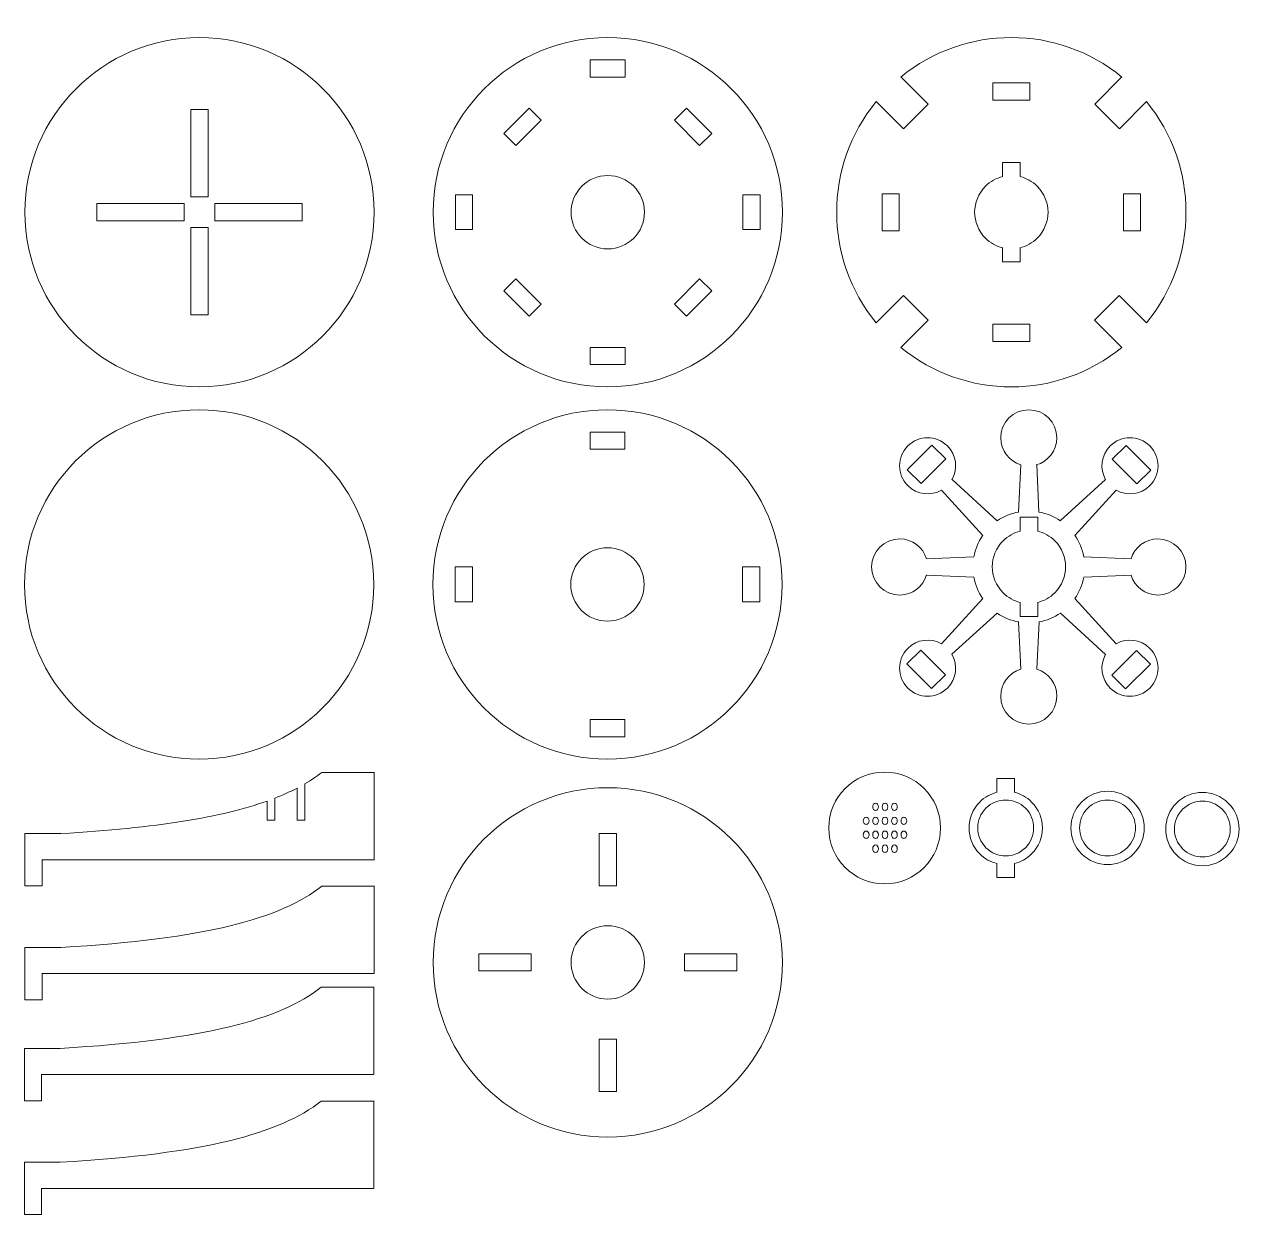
# Model space of a CAD drawing. Header units: millimetres. Extents: x -287 to 263, y -684 to 226.
# Drawn here: x -287.3 to 155.7, y -206.6 to 226.1 of the extents above; entities that cross this region are included whole.
import ezdxf

# ---------------------------------------------------------------- set-up
doc = ezdxf.new("R2010")
doc.units = ezdxf.units.MM
doc.header["$MEASUREMENT"] = 0
doc.layers.add('Layer 1', color=7, linetype='Continuous')

msp = doc.modelspace()

# ---------------------------------------------------------------- linework, layer by layer
at = {"layer": 'Layer 1', "color": 1, "lineweight": 9}
for points in [[(31.3608, 206.9599), (54.6898, 226.0934), (88.4613, 226.0927), (111.7894, 206.9577)], [(22.4247, 117.5948), (3.2899, 140.9236), (3.29, 174.6955), (22.4248, 198.0242)], [(120.7246, 198.022), (139.8563, 174.6948), (139.857, 140.9271), (120.7265, 117.5993)], [(111.7871, 108.6593), (88.4608, 89.5278), (54.6945, 89.5261), (31.3666, 108.6544)], [(75.0032, 66.0116), (75.0032, 66.0116), (74.1847, 48.7765), (74.1847, 48.7765)], [(80.8693, 66.0212), (80.8693, 66.0212), (81.6325, 48.7786), (81.6325, 48.7786)], [(50.0039, 60.5934), (50.0039, 60.5934), (66.4382, 45.558), (66.4382, 45.558)], [(105.8575, 60.5797), (105.8575, 60.5797), (89.3859, 45.5775), (89.3859, 45.5775)], [(46.1716, 56.7612), (46.1716, 56.7612), (61.1775, 40.2855), (61.1775, 40.2855)], [(109.6897, 56.7474), (109.6897, 56.7474), (94.6538, 40.3126), (94.6538, 40.3126)], [(66.3903, 45.5613), (68.7858, 47.2164), (71.4578, 48.2986), (74.2146, 48.8079)], [(81.5992, 48.8143), (84.3603, 48.3091), (87.0371, 47.2295), (89.4373, 45.5755)], [(57.9364, 32.4983), (58.4411, 35.2602), (59.5206, 37.9381), (61.1748, 40.339)], [(94.6554, 40.3647), (96.3139, 37.9655), (97.3974, 35.2888), (97.9062, 32.5271)], [(40.7687, 31.7785), (40.7687, 31.7785), (57.972, 32.5362), (57.972, 32.5362)], [(115.1111, 31.7661), (115.1111, 31.7661), (97.8704, 32.5668), (97.8704, 32.5668)], [(40.7467, 25.8959), (40.7467, 25.8959), (57.9803, 25.0881), (57.9803, 25.0881)], [(61.1839, 17.3028), (59.5307, 19.6983), (58.4502, 22.3698), (57.942, 25.126)], [(97.9105, 25.1516), (97.4053, 22.3911), (96.326, 19.715), (94.6726, 17.3153)], [(115.1113, 25.8717), (115.1113, 25.8717), (97.8762, 25.1188), (97.8762, 25.1188)], [(46.1579, 0.9076), (46.1579, 0.9076), (61.1943, 17.343), (61.1943, 17.343)], [(109.676, 0.8938), (109.676, 0.8938), (94.6722, 17.3672), (94.6722, 17.3672)], [(49.9901, -2.9247), (49.9901, -2.9247), (66.4667, 12.082), (66.4667, 12.082)], [(74.243, 8.8418), (71.4873, 9.3468), (68.8155, 10.4241), (66.4192, 12.0737)], [(74.9728, -8.3496), (74.9728, -8.3496), (74.215, 8.8772), (74.215, 8.8772)], [(80.8637, -8.3524), (80.8637, -8.3524), (81.6632, 8.8852), (81.6632, 8.8852)], [(89.4574, 12.0937), (87.061, 10.4379), (84.3879, 9.3555), (81.6299, 8.8465)], [(105.8437, -2.9384), (105.8437, -2.9384), (89.4099, 12.0966), (89.4099, 12.0966)], [(-185.3343, -50.0114), (-183.0848, -48.6927), (-181.043, -47.3075), (-179.1839, -45.8561)], [(-160.1339, -45.8561), (-160.1339, -45.8561), (-179.1839, -45.8561), (-179.1839, -45.8561)], [(-160.0992, -45.7291), (-160.0992, -45.7291), (-160.0992, -77.6156), (-160.0992, -77.6156)], [(-196.2614, -55.2327), (-193.2866, -54.0704), (-190.5701, -52.8379), (-188.0843, -51.5353)], [(-188.0984, -63.2087), (-188.0984, -63.2087), (-188.0984, -51.5427), (-188.0984, -51.5427)], [(-185.3044, -49.9939), (-185.3044, -49.9939), (-185.3044, -63.2087), (-185.3044, -63.2087)], [(-274.0897, -68.0811), (-239.0932, -66.0625), (-215.389, -62.1202), (-198.9941, -56.2544)], [(-199.0204, -63.2087), (-199.0204, -63.2087), (-199.0204, -56.2639), (-199.0204, -56.2639)], [(-196.2264, -55.221), (-196.2264, -55.221), (-196.2264, -63.2087), (-196.2264, -63.2087)], [(-196.1937, -63.2087), (-196.1937, -63.2087), (-198.9982, -63.2087), (-198.9982, -63.2087)], [(-185.2717, -63.2087), (-185.2717, -63.2087), (-188.0762, -63.2087), (-188.0762, -63.2087)], [(-287.1339, -68.0811), (-287.1339, -68.0811), (-274.0609, -68.0811), (-274.0609, -68.0811)], [(-160.1339, -77.6061), (-160.1339, -77.6061), (-280.9703, -77.6061), (-280.9703, -77.6061)], [(-274.0897, -109.4831), (-221.3606, -106.4417), (-194.2667, -99.0334), (-179.1839, -87.2581)], [(-160.1339, -87.2581), (-160.1339, -87.2581), (-179.1839, -87.2581), (-179.1839, -87.2581)], [(-160.0992, -87.1311), (-160.0992, -87.1311), (-160.0992, -119.0176), (-160.0992, -119.0176)], [(-287.1339, -109.4831), (-287.1339, -109.4831), (-274.0609, -109.4831), (-274.0609, -109.4831)], [(-160.1339, -119.0081), (-160.1339, -119.0081), (-280.9703, -119.0081), (-280.9703, -119.0081)], [(-274.2781, -146.1726), (-221.549, -143.1312), (-194.4551, -135.7229), (-179.3723, -123.9476)], [(-160.3223, -123.9476), (-160.3223, -123.9476), (-179.3723, -123.9476), (-179.3723, -123.9476)], [(-160.2876, -123.8206), (-160.2876, -123.8206), (-160.2876, -155.7071), (-160.2876, -155.7071)], [(-287.3223, -146.1726), (-287.3223, -146.1726), (-274.2493, -146.1726), (-274.2493, -146.1726)], [(-160.3223, -155.6976), (-160.3223, -155.6976), (-281.1587, -155.6976), (-281.1587, -155.6976)], [(-274.2781, -187.5746), (-221.549, -184.5332), (-194.4551, -177.1249), (-179.3723, -165.3496)], [(-160.3223, -165.3496), (-160.3223, -165.3496), (-179.3723, -165.3496), (-179.3723, -165.3496)], [(-160.2876, -165.2226), (-160.2876, -165.2226), (-160.2876, -197.1091), (-160.2876, -197.1091)], [(-287.3223, -187.5746), (-287.3223, -187.5746), (-274.2493, -187.5746), (-274.2493, -187.5746)], [(-160.3223, -197.0996), (-160.3223, -197.0996), (-281.1587, -197.0996), (-281.1587, -197.0996)]]:
    msp.add_open_spline(points, degree=3, dxfattribs=at)
for points, knots in [([(-287.1339, 157.8095), (-287.1339, 192.8798), (-258.7041, 221.3095), (-223.6339, 221.3095), (-223.6339, 221.3095), (-188.5636, 221.3095), (-160.1339, 192.8797), (-160.1339, 157.8095), (-160.1339, 157.8095), (-160.1339, 122.7392), (-188.5637, 94.3095), (-223.6339, 94.3095), (-223.6339, 94.3095), (-258.7042, 94.3095), (-287.1339, 122.7393), (-287.1339, 157.8095)], [0, 0, 0, 0, 0.2, 0.2, 0.2, 0.2, 0.4, 0.4, 0.4, 0.4, 0.6, 0.6, 0.6, 0.6, 1, 1, 1, 1]), ([(-138.6702, 157.8095), (-138.6702, 192.8798), (-110.2404, 221.3095), (-75.1702, 221.3095), (-75.1702, 221.3095), (-40.0999, 221.3095), (-11.6702, 192.8797), (-11.6702, 157.8095), (-11.6702, 157.8095), (-11.6702, 122.7392), (-40.1, 94.3095), (-75.1702, 94.3095), (-75.1702, 94.3095), (-110.2405, 94.3095), (-138.6702, 122.7393), (-138.6702, 157.8095)], [0, 0, 0, 0, 0.2, 0.2, 0.2, 0.2, 0.4, 0.4, 0.4, 0.4, 0.6, 0.6, 0.6, 0.6, 1, 1, 1, 1]), ([(-81.5202, 213.1691), (-81.5202, 213.1691), (-68.8202, 213.1691), (-68.8202, 213.1691), (-68.8202, 213.1691), (-68.8202, 213.1691), (-68.8202, 206.9461), (-68.8202, 206.9461), (-68.8202, 206.9461), (-68.8202, 206.9461), (-81.5202, 206.9461), (-81.5202, 206.9461), (-81.5202, 206.9461), (-81.5202, 206.9461), (-81.5202, 213.1691), (-81.5202, 213.1691)], [0, 0, 0, 0, 0.2, 0.2, 0.2, 0.2, 0.4, 0.4, 0.4, 0.4, 0.6, 0.6, 0.6, 0.6, 1, 1, 1, 1]), ([(31.3814, 206.9821), (31.3814, 206.9821), (41.3191, 197.0444), (41.3191, 197.0444), (41.3191, 197.0444), (41.3191, 197.0444), (32.3388, 188.0642), (32.3388, 188.0642), (32.3388, 188.0642), (32.3388, 188.0642), (22.4011, 198.0018), (22.4011, 198.0018)], [0, 0, 0, 0, 0.25, 0.25, 0.25, 0.25, 0.5, 0.5, 0.5, 0.5, 1, 1, 1, 1]), ([(64.8427, 204.7871), (64.8427, 204.7871), (78.3047, 204.7871), (78.3047, 204.7871), (78.3047, 204.7871), (78.3047, 204.7871), (78.3047, 198.5641), (78.3047, 198.5641), (78.3047, 198.5641), (78.3047, 198.5641), (64.8427, 198.5641), (64.8427, 198.5641), (64.8427, 198.5641), (64.8427, 198.5641), (64.8427, 204.7871), (64.8427, 204.7871)], [0, 0, 0, 0, 0.2, 0.2, 0.2, 0.2, 0.4, 0.4, 0.4, 0.4, 0.6, 0.6, 0.6, 0.6, 1, 1, 1, 1]), ([(120.7468, 198.0023), (120.7468, 198.0023), (110.8672, 188.1226), (110.8672, 188.1226), (110.8672, 188.1226), (110.8672, 188.1226), (101.8869, 197.1029), (101.8869, 197.1029), (101.8869, 197.1029), (101.8869, 197.1029), (111.7666, 206.9825), (111.7666, 206.9825)], [0, 0, 0, 0, 0.25, 0.25, 0.25, 0.25, 0.5, 0.5, 0.5, 0.5, 1, 1, 1, 1]), ([(-226.7454, 163.3808), (-226.7454, 163.3808), (-220.5224, 163.3808), (-220.5224, 163.3808), (-220.5224, 163.3808), (-220.5224, 163.3808), (-220.5224, 195.1309), (-220.5224, 195.1309), (-220.5224, 195.1309), (-220.5224, 195.1309), (-226.7454, 195.1309), (-226.7454, 195.1309), (-226.7454, 195.1309), (-226.7454, 195.1309), (-226.7454, 163.3808), (-226.7454, 163.3808)], [0, 0, 0, 0, 0.2, 0.2, 0.2, 0.2, 0.4, 0.4, 0.4, 0.4, 0.6, 0.6, 0.6, 0.6, 1, 1, 1, 1]), ([(-112.9684, 186.4478), (-112.9684, 186.4478), (-103.8085, 195.6076), (-103.8085, 195.6076), (-103.8085, 195.6076), (-103.8085, 195.6076), (-99.4082, 191.2073), (-99.4082, 191.2073), (-99.4082, 191.2073), (-99.4082, 191.2073), (-108.5681, 182.0474), (-108.5681, 182.0474), (-108.5681, 182.0474), (-108.5681, 182.0474), (-112.9684, 186.4478), (-112.9684, 186.4478)], [0, 0, 0, 0, 0.2, 0.2, 0.2, 0.2, 0.4, 0.4, 0.4, 0.4, 0.6, 0.6, 0.6, 0.6, 1, 1, 1, 1]), ([(-46.532, 195.6076), (-46.532, 195.6076), (-37.3722, 186.4477), (-37.3722, 186.4477), (-37.3722, 186.4477), (-37.3722, 186.4477), (-41.7725, 182.0474), (-41.7725, 182.0474), (-41.7725, 182.0474), (-41.7725, 182.0474), (-50.9324, 191.2073), (-50.9324, 191.2073), (-50.9324, 191.2073), (-50.9324, 191.2073), (-46.532, 195.6076), (-46.532, 195.6076)], [0, 0, 0, 0, 0.2, 0.2, 0.2, 0.2, 0.4, 0.4, 0.4, 0.4, 0.6, 0.6, 0.6, 0.6, 1, 1, 1, 1]), ([(68.3988, 170.7556), (68.3988, 170.7556), (68.3988, 175.8351), (68.3988, 175.8351), (68.3988, 175.8351), (68.3988, 175.8351), (74.7488, 175.8351), (74.7488, 175.8351), (74.7488, 175.8351), (74.7488, 175.8351), (74.7488, 170.7551), (74.7488, 170.7551)], [0, 0, 0, 0, 0.25, 0.25, 0.25, 0.25, 0.5, 0.5, 0.5, 0.5, 1, 1, 1, 1]), ([(-88.5052, 157.8095), (-88.5052, 165.1743), (-82.5349, 171.1445), (-75.1702, 171.1445), (-75.1702, 171.1445), (-67.8054, 171.1445), (-61.8352, 165.1742), (-61.8352, 157.8095), (-61.8352, 157.8095), (-61.8352, 150.4447), (-67.8055, 144.4745), (-75.1702, 144.4745), (-75.1702, 144.4745), (-82.535, 144.4745), (-88.5052, 150.4448), (-88.5052, 157.8095)], [0, 0, 0, 0, 0.2, 0.2, 0.2, 0.2, 0.4, 0.4, 0.4, 0.4, 0.6, 0.6, 0.6, 0.6, 1, 1, 1, 1]), ([(68.4269, 144.8491), (66.1248, 145.4058), (63.9419, 146.5828), (62.1445, 148.3802), (62.1445, 148.3802), (56.9368, 153.5879), (56.9368, 162.0311), (62.1445, 167.2387), (62.1445, 167.2387), (63.9432, 169.0374), (66.1279, 170.2148), (68.4318, 170.771)], [0, 0, 0, 0, 0.25, 0.25, 0.25, 0.25, 0.5, 0.5, 0.5, 0.5, 1, 1, 1, 1]), ([(74.7346, 170.7664), (77.0316, 170.2084), (79.2093, 169.0325), (81.0031, 167.2387), (81.0031, 167.2387), (86.2106, 162.0312), (86.2107, 153.5879), (81.003, 148.3802), (81.003, 148.3802), (79.2037, 146.5808), (77.018, 145.4031), (74.713, 144.8472)], [0, 0, 0, 0, 0.25, 0.25, 0.25, 0.25, 0.5, 0.5, 0.5, 0.5, 1, 1, 1, 1]), ([(-130.5298, 151.4595), (-130.5298, 151.4595), (-130.5298, 164.1595), (-130.5298, 164.1595), (-130.5298, 164.1595), (-130.5298, 164.1595), (-124.3068, 164.1595), (-124.3068, 164.1595), (-124.3068, 164.1595), (-124.3068, 164.1595), (-124.3068, 151.4595), (-124.3068, 151.4595), (-124.3068, 151.4595), (-124.3068, 151.4595), (-130.5298, 151.4595), (-130.5298, 151.4595)], [0, 0, 0, 0, 0.2, 0.2, 0.2, 0.2, 0.4, 0.4, 0.4, 0.4, 0.6, 0.6, 0.6, 0.6, 1, 1, 1, 1]), ([(-19.8106, 164.1595), (-19.8106, 164.1595), (-19.8106, 151.4595), (-19.8106, 151.4595), (-19.8106, 151.4595), (-19.8106, 151.4595), (-26.0336, 151.4595), (-26.0336, 151.4595), (-26.0336, 151.4595), (-26.0336, 151.4595), (-26.0336, 164.1595), (-26.0336, 164.1595), (-26.0336, 164.1595), (-26.0336, 164.1595), (-19.8106, 164.1595), (-19.8106, 164.1595)], [0, 0, 0, 0, 0.2, 0.2, 0.2, 0.2, 0.4, 0.4, 0.4, 0.4, 0.6, 0.6, 0.6, 0.6, 1, 1, 1, 1]), ([(24.5962, 151.0784), (24.5962, 151.0784), (24.5962, 164.5404), (24.5962, 164.5404), (24.5962, 164.5404), (24.5962, 164.5404), (30.8192, 164.5404), (30.8192, 164.5404), (30.8192, 164.5404), (30.8192, 164.5404), (30.8192, 151.0784), (30.8192, 151.0784), (30.8192, 151.0784), (30.8192, 151.0784), (24.5962, 151.0784), (24.5962, 151.0784)], [0, 0, 0, 0, 0.2, 0.2, 0.2, 0.2, 0.4, 0.4, 0.4, 0.4, 0.6, 0.6, 0.6, 0.6, 1, 1, 1, 1]), ([(118.5514, 164.5406), (118.5514, 164.5406), (118.5514, 151.0786), (118.5514, 151.0786), (118.5514, 151.0786), (118.5514, 151.0786), (112.3284, 151.0786), (112.3284, 151.0786), (112.3284, 151.0786), (112.3284, 151.0786), (112.3284, 164.5406), (112.3284, 164.5406), (112.3284, 164.5406), (112.3284, 164.5406), (118.5514, 164.5406), (118.5514, 164.5406)], [0, 0, 0, 0, 0.2, 0.2, 0.2, 0.2, 0.4, 0.4, 0.4, 0.4, 0.6, 0.6, 0.6, 0.6, 1, 1, 1, 1]), ([(-229.2052, 154.698), (-229.2052, 154.698), (-229.2052, 160.921), (-229.2052, 160.921), (-229.2052, 160.921), (-229.2052, 160.921), (-260.9553, 160.921), (-260.9553, 160.921), (-260.9553, 160.921), (-260.9553, 160.921), (-260.9553, 154.698), (-260.9553, 154.698), (-260.9553, 154.698), (-260.9553, 154.698), (-229.2052, 154.698), (-229.2052, 154.698)], [0, 0, 0, 0, 0.2, 0.2, 0.2, 0.2, 0.4, 0.4, 0.4, 0.4, 0.6, 0.6, 0.6, 0.6, 1, 1, 1, 1]), ([(-218.0624, 160.921), (-218.0624, 160.921), (-218.0624, 154.698), (-218.0624, 154.698), (-218.0624, 154.698), (-218.0624, 154.698), (-186.3123, 154.698), (-186.3123, 154.698), (-186.3123, 154.698), (-186.3123, 154.698), (-186.3123, 160.921), (-186.3123, 160.921), (-186.3123, 160.921), (-186.3123, 160.921), (-218.0624, 160.921), (-218.0624, 160.921)], [0, 0, 0, 0, 0.2, 0.2, 0.2, 0.2, 0.4, 0.4, 0.4, 0.4, 0.6, 0.6, 0.6, 0.6, 1, 1, 1, 1]), ([(-220.5224, 152.238), (-220.5224, 152.238), (-226.7454, 152.238), (-226.7454, 152.238), (-226.7454, 152.238), (-226.7454, 152.238), (-226.7454, 120.4879), (-226.7454, 120.4879), (-226.7454, 120.4879), (-226.7454, 120.4879), (-220.5224, 120.4879), (-220.5224, 120.4879), (-220.5224, 120.4879), (-220.5224, 120.4879), (-220.5224, 152.238), (-220.5224, 152.238)], [0, 0, 0, 0, 0.2, 0.2, 0.2, 0.2, 0.4, 0.4, 0.4, 0.4, 0.6, 0.6, 0.6, 0.6, 1, 1, 1, 1]), ([(74.7488, 144.8646), (74.7488, 144.8646), (74.7488, 139.7851), (74.7488, 139.7851), (74.7488, 139.7851), (74.7488, 139.7851), (68.3988, 139.7851), (68.3988, 139.7851), (68.3988, 139.7851), (68.3988, 139.7851), (68.3988, 144.8651), (68.3988, 144.8651)], [0, 0, 0, 0, 0.25, 0.25, 0.25, 0.25, 0.5, 0.5, 0.5, 0.5, 1, 1, 1, 1]), ([(-103.8086, 120.0114), (-103.8086, 120.0114), (-112.9684, 129.1713), (-112.9684, 129.1713), (-112.9684, 129.1713), (-112.9684, 129.1713), (-108.5681, 133.5716), (-108.5681, 133.5716), (-108.5681, 133.5716), (-108.5681, 133.5716), (-99.4082, 124.4117), (-99.4082, 124.4117), (-99.4082, 124.4117), (-99.4082, 124.4117), (-103.8086, 120.0114), (-103.8086, 120.0114)], [0, 0, 0, 0, 0.2, 0.2, 0.2, 0.2, 0.4, 0.4, 0.4, 0.4, 0.6, 0.6, 0.6, 0.6, 1, 1, 1, 1]), ([(-37.3722, 129.1712), (-37.3722, 129.1712), (-46.5321, 120.0114), (-46.5321, 120.0114), (-46.5321, 120.0114), (-46.5321, 120.0114), (-50.9324, 124.4117), (-50.9324, 124.4117), (-50.9324, 124.4117), (-50.9324, 124.4117), (-41.7725, 133.5716), (-41.7725, 133.5716), (-41.7725, 133.5716), (-41.7725, 133.5716), (-37.3722, 129.1712), (-37.3722, 129.1712)], [0, 0, 0, 0, 0.2, 0.2, 0.2, 0.2, 0.4, 0.4, 0.4, 0.4, 0.6, 0.6, 0.6, 0.6, 1, 1, 1, 1]), ([(22.4234, 117.6394), (22.4234, 117.6394), (32.3388, 127.5548), (32.3388, 127.5548), (32.3388, 127.5548), (32.3388, 127.5548), (41.3191, 118.5745), (41.3191, 118.5745), (41.3191, 118.5745), (41.3191, 118.5745), (31.4037, 108.6591), (31.4037, 108.6591)], [0, 0, 0, 0, 0.25, 0.25, 0.25, 0.25, 0.5, 0.5, 0.5, 0.5, 1, 1, 1, 1]), ([(111.7379, 108.6651), (111.7379, 108.6651), (101.8285, 118.5745), (101.8285, 118.5745), (101.8285, 118.5745), (101.8285, 118.5745), (110.8087, 127.5548), (110.8087, 127.5548), (110.8087, 127.5548), (110.8087, 127.5548), (120.7434, 117.6201), (120.7434, 117.6201)], [0, 0, 0, 0, 0.25, 0.25, 0.25, 0.25, 0.5, 0.5, 0.5, 0.5, 1, 1, 1, 1]), ([(78.3049, 110.8319), (78.3049, 110.8319), (64.8429, 110.8319), (64.8429, 110.8319), (64.8429, 110.8319), (64.8429, 110.8319), (64.8429, 117.0549), (64.8429, 117.0549), (64.8429, 117.0549), (64.8429, 117.0549), (78.3049, 117.0549), (78.3049, 117.0549), (78.3049, 117.0549), (78.3049, 117.0549), (78.3049, 110.8319), (78.3049, 110.8319)], [0, 0, 0, 0, 0.2, 0.2, 0.2, 0.2, 0.4, 0.4, 0.4, 0.4, 0.6, 0.6, 0.6, 0.6, 1, 1, 1, 1]), ([(-68.8202, 102.4499), (-68.8202, 102.4499), (-81.5202, 102.4499), (-81.5202, 102.4499), (-81.5202, 102.4499), (-81.5202, 102.4499), (-81.5202, 108.6729), (-81.5202, 108.6729), (-81.5202, 108.6729), (-81.5202, 108.6729), (-68.8202, 108.6729), (-68.8202, 108.6729), (-68.8202, 108.6729), (-68.8202, 108.6729), (-68.8202, 102.4499), (-68.8202, 102.4499)], [0, 0, 0, 0, 0.2, 0.2, 0.2, 0.2, 0.4, 0.4, 0.4, 0.4, 0.6, 0.6, 0.6, 0.6, 1, 1, 1, 1]), ([(-287.2874, 22.4776), (-287.2874, 57.5479), (-258.8576, 85.9776), (-223.7874, 85.9776), (-223.7874, 85.9776), (-188.7171, 85.9776), (-160.2874, 57.5478), (-160.2874, 22.4776), (-160.2874, 22.4776), (-160.2874, -12.5927), (-188.7172, -41.0224), (-223.7874, -41.0224), (-223.7874, -41.0224), (-258.8577, -41.0224), (-287.2874, -12.5926), (-287.2874, 22.4776)], [0, 0, 0, 0, 0.2, 0.2, 0.2, 0.2, 0.4, 0.4, 0.4, 0.4, 0.6, 0.6, 0.6, 0.6, 1, 1, 1, 1]), ([(-138.7844, 22.4776), (-138.7844, 57.5479), (-110.3546, 85.9776), (-75.2844, 85.9776), (-75.2844, 85.9776), (-40.2141, 85.9776), (-11.7844, 57.5478), (-11.7844, 22.4776), (-11.7844, 22.4776), (-11.7844, -12.5927), (-40.2142, -41.0224), (-75.2844, -41.0224), (-75.2844, -41.0224), (-110.3547, -41.0224), (-138.7844, -12.5926), (-138.7844, 22.4776)], [0, 0, 0, 0, 0.2, 0.2, 0.2, 0.2, 0.4, 0.4, 0.4, 0.4, 0.6, 0.6, 0.6, 0.6, 1, 1, 1, 1]), ([(80.6069, 65.9374), (84.9375, 67.1153), (88.1222, 71.0753), (88.1222, 75.7792), (88.1222, 75.7792), (88.1222, 81.4116), (83.5562, 85.9776), (77.9237, 85.9776), (77.9237, 85.9776), (72.2913, 85.9776), (67.7253, 81.4116), (67.7253, 75.7791), (67.7253, 75.7791), (67.7253, 71.1489), (70.8112, 67.2394), (75.0383, 65.9947)], [0, 0, 0, 0, 0.2, 0.2, 0.2, 0.2, 0.4, 0.4, 0.4, 0.4, 0.6, 0.6, 0.6, 0.6, 1, 1, 1, 1]), ([(-81.6344, 77.8372), (-81.6344, 77.8372), (-68.9344, 77.8372), (-68.9344, 77.8372), (-68.9344, 77.8372), (-68.9344, 77.8372), (-68.9344, 71.6142), (-68.9344, 71.6142), (-68.9344, 71.6142), (-68.9344, 71.6142), (-81.6344, 71.6142), (-81.6344, 71.6142), (-81.6344, 71.6142), (-81.6344, 71.6142), (-81.6344, 77.8372), (-81.6344, 77.8372)], [0, 0, 0, 0, 0.2, 0.2, 0.2, 0.2, 0.4, 0.4, 0.4, 0.4, 0.6, 0.6, 0.6, 0.6, 1, 1, 1, 1]), ([(49.9883, 60.5575), (52.2176, 64.4526), (51.6693, 69.5046), (48.3432, 72.8308), (48.3432, 72.8308), (44.3605, 76.8135), (37.9032, 76.8135), (33.9205, 72.8308), (33.9205, 72.8308), (29.9378, 68.848), (29.9378, 62.3907), (33.9205, 58.408), (33.9205, 58.408), (37.2517, 55.0768), (42.3141, 54.532), (46.2116, 56.7732)], [0, 0, 0, 0, 0.2, 0.2, 0.2, 0.2, 0.4, 0.4, 0.4, 0.4, 0.6, 0.6, 0.6, 0.6, 1, 1, 1, 1]), ([(109.6538, 56.763), (113.5489, 54.5337), (118.6009, 55.082), (121.9271, 58.4081), (121.9271, 58.4081), (125.9098, 62.3908), (125.9098, 68.8481), (121.9271, 72.8308), (121.9271, 72.8308), (117.9443, 76.8135), (111.487, 76.8135), (107.5043, 72.8308), (107.5043, 72.8308), (104.1731, 69.4996), (103.6283, 64.4372), (105.8695, 60.5397)], [0, 0, 0, 0, 0.2, 0.2, 0.2, 0.2, 0.4, 0.4, 0.4, 0.4, 0.6, 0.6, 0.6, 0.6, 1, 1, 1, 1]), ([(38.7521, 59.1453), (38.7521, 59.1453), (33.7231, 64.1743), (33.7231, 64.1743), (33.7231, 64.1743), (33.7231, 64.1743), (42.7034, 73.1545), (42.7034, 73.1545), (42.7034, 73.1545), (42.7034, 73.1545), (47.7323, 68.1256), (47.7323, 68.1256), (47.7323, 68.1256), (47.7323, 68.1256), (38.7521, 59.1453), (38.7521, 59.1453)], [0, 0, 0, 0, 0.2, 0.2, 0.2, 0.2, 0.4, 0.4, 0.4, 0.4, 0.6, 0.6, 0.6, 0.6, 1, 1, 1, 1]), ([(108.2416, 67.9992), (108.2416, 67.9992), (113.2706, 73.0282), (113.2706, 73.0282), (113.2706, 73.0282), (113.2706, 73.0282), (122.2508, 64.0479), (122.2508, 64.0479), (122.2508, 64.0479), (122.2508, 64.0479), (117.2219, 59.019), (117.2219, 59.019), (117.2219, 59.019), (117.2219, 59.019), (108.2416, 67.9992), (108.2416, 67.9992)], [0, 0, 0, 0, 0.2, 0.2, 0.2, 0.2, 0.4, 0.4, 0.4, 0.4, 0.6, 0.6, 0.6, 0.6, 1, 1, 1, 1]), ([(74.812, 41.836), (74.812, 41.836), (74.812, 46.9155), (74.812, 46.9155), (74.812, 46.9155), (74.812, 46.9155), (81.162, 46.9155), (81.162, 46.9155), (81.162, 46.9155), (81.162, 46.9155), (81.162, 41.8355), (81.162, 41.8355)], [0, 0, 0, 0, 0.25, 0.25, 0.25, 0.25, 0.5, 0.5, 0.5, 0.5, 1, 1, 1, 1]), ([(74.8443, 15.9293), (72.5407, 16.4854), (70.3561, 17.6629), (68.5577, 19.4614), (68.5577, 19.4614), (63.3501, 24.669), (63.3501, 33.1123), (68.5577, 38.3199), (68.5577, 38.3199), (70.355, 40.1172), (72.5377, 41.2942), (74.8397, 41.8509)], [0, 0, 0, 0, 0.25, 0.25, 0.25, 0.25, 0.5, 0.5, 0.5, 0.5, 1, 1, 1, 1]), ([(81.1329, 41.8512), (83.4354, 41.2947), (85.6186, 40.1176), (87.4163, 38.3199), (87.4163, 38.3199), (92.6238, 33.1124), (92.6239, 24.6691), (87.4163, 19.4614), (87.4163, 19.4614), (85.617, 17.6621), (83.4314, 16.4845), (81.1266, 15.9286)], [0, 0, 0, 0, 0.25, 0.25, 0.25, 0.25, 0.5, 0.5, 0.5, 0.5, 1, 1, 1, 1]), ([(-88.6194, 22.4776), (-88.6194, 29.8424), (-82.6491, 35.8126), (-75.2844, 35.8126), (-75.2844, 35.8126), (-67.9196, 35.8126), (-61.9494, 29.8423), (-61.9494, 22.4776), (-61.9494, 22.4776), (-61.9494, 15.1128), (-67.9197, 9.1426), (-75.2844, 9.1426), (-75.2844, 9.1426), (-82.6492, 9.1426), (-88.6194, 15.1129), (-88.6194, 22.4776)], [0, 0, 0, 0, 0.2, 0.2, 0.2, 0.2, 0.4, 0.4, 0.4, 0.4, 0.6, 0.6, 0.6, 0.6, 1, 1, 1, 1]), ([(40.7482, 31.7412), (39.4945, 35.9538), (35.5921, 39.0259), (30.9721, 39.0259), (30.9721, 39.0259), (25.3397, 39.0259), (20.7737, 34.4599), (20.7737, 28.8274), (20.7737, 28.8274), (20.7737, 23.195), (25.3397, 18.629), (30.9722, 18.629), (30.9722, 18.629), (35.5962, 18.629), (39.5015, 21.7067), (40.7516, 25.9251)], [0, 0, 0, 0, 0.2, 0.2, 0.2, 0.2, 0.4, 0.4, 0.4, 0.4, 0.6, 0.6, 0.6, 0.6, 1, 1, 1, 1]), ([(115.1023, 25.9041), (116.3591, 21.6965), (120.2591, 18.6291), (124.8755, 18.6291), (124.8755, 18.6291), (130.5079, 18.6291), (135.0739, 23.1951), (135.0739, 28.8276), (135.0739, 28.8276), (135.0739, 34.46), (130.5079, 39.026), (124.8754, 39.026), (124.8754, 39.026), (120.2525, 39.026), (116.3479, 35.9499), (115.0969, 31.733)], [0, 0, 0, 0, 0.2, 0.2, 0.2, 0.2, 0.4, 0.4, 0.4, 0.4, 0.6, 0.6, 0.6, 0.6, 1, 1, 1, 1]), ([(-130.644, 16.1276), (-130.644, 16.1276), (-130.644, 28.8276), (-130.644, 28.8276), (-130.644, 28.8276), (-130.644, 28.8276), (-124.421, 28.8276), (-124.421, 28.8276), (-124.421, 28.8276), (-124.421, 28.8276), (-124.421, 16.1276), (-124.421, 16.1276), (-124.421, 16.1276), (-124.421, 16.1276), (-130.644, 16.1276), (-130.644, 16.1276)], [0, 0, 0, 0, 0.2, 0.2, 0.2, 0.2, 0.4, 0.4, 0.4, 0.4, 0.6, 0.6, 0.6, 0.6, 1, 1, 1, 1]), ([(-19.9248, 28.8276), (-19.9248, 28.8276), (-19.9248, 16.1276), (-19.9248, 16.1276), (-19.9248, 16.1276), (-19.9248, 16.1276), (-26.1478, 16.1276), (-26.1478, 16.1276), (-26.1478, 16.1276), (-26.1478, 16.1276), (-26.1478, 28.8276), (-26.1478, 28.8276), (-26.1478, 28.8276), (-26.1478, 28.8276), (-19.9248, 28.8276), (-19.9248, 28.8276)], [0, 0, 0, 0, 0.2, 0.2, 0.2, 0.2, 0.4, 0.4, 0.4, 0.4, 0.6, 0.6, 0.6, 0.6, 1, 1, 1, 1]), ([(81.162, 15.945), (81.162, 15.945), (81.162, 10.8655), (81.162, 10.8655), (81.162, 10.8655), (81.162, 10.8655), (74.812, 10.8655), (74.812, 10.8655), (74.812, 10.8655), (74.812, 10.8655), (74.812, 15.9455), (74.812, 15.9455)], [0, 0, 0, 0, 0.25, 0.25, 0.25, 0.25, 0.5, 0.5, 0.5, 0.5, 1, 1, 1, 1]), ([(46.1938, 0.892), (42.2987, 3.1213), (37.2467, 2.573), (33.9205, -0.7531), (33.9205, -0.7531), (29.9378, -4.7358), (29.9378, -11.1931), (33.9205, -15.1758), (33.9205, -15.1758), (37.9033, -19.1585), (44.3606, -19.1585), (48.3433, -15.1758), (48.3433, -15.1758), (51.6745, -11.8446), (52.2193, -6.7822), (49.9781, -2.8847)], [0, 0, 0, 0, 0.2, 0.2, 0.2, 0.2, 0.4, 0.4, 0.4, 0.4, 0.6, 0.6, 0.6, 0.6, 1, 1, 1, 1]), ([(105.8593, -2.9025), (103.63, -6.7976), (104.1783, -11.8496), (107.5044, -15.1758), (107.5044, -15.1758), (111.4871, -19.1585), (117.9444, -19.1585), (121.9271, -15.1758), (121.9271, -15.1758), (125.9098, -11.193), (125.9098, -4.7357), (121.9271, -0.753), (121.9271, -0.753), (118.5959, 2.5782), (113.5335, 3.123), (109.636, 0.8818)], [0, 0, 0, 0, 0.2, 0.2, 0.2, 0.2, 0.4, 0.4, 0.4, 0.4, 0.6, 0.6, 0.6, 0.6, 1, 1, 1, 1]), ([(47.606, -10.3442), (47.606, -10.3442), (42.577, -15.3732), (42.577, -15.3732), (42.577, -15.3732), (42.577, -15.3732), (33.5968, -6.3929), (33.5968, -6.3929), (33.5968, -6.3929), (33.5968, -6.3929), (38.6257, -1.364), (38.6257, -1.364), (38.6257, -1.364), (38.6257, -1.364), (47.606, -10.3442), (47.606, -10.3442)], [0, 0, 0, 0, 0.2, 0.2, 0.2, 0.2, 0.4, 0.4, 0.4, 0.4, 0.6, 0.6, 0.6, 0.6, 1, 1, 1, 1]), ([(117.0955, -1.4903), (117.0955, -1.4903), (122.1245, -6.5193), (122.1245, -6.5193), (122.1245, -6.5193), (122.1245, -6.5193), (113.1442, -15.4995), (113.1442, -15.4995), (113.1442, -15.4995), (113.1442, -15.4995), (108.1153, -10.4706), (108.1153, -10.4706), (108.1153, -10.4706), (108.1153, -10.4706), (117.0955, -1.4903), (117.0955, -1.4903)], [0, 0, 0, 0, 0.2, 0.2, 0.2, 0.2, 0.4, 0.4, 0.4, 0.4, 0.6, 0.6, 0.6, 0.6, 1, 1, 1, 1]), ([(74.996, -8.3523), (70.6926, -9.6394), (67.7254, -13.6116), (67.7254, -18.1242), (67.7254, -18.1242), (67.7254, -23.7566), (72.2914, -28.3226), (77.9239, -28.3226), (77.9239, -28.3226), (83.5563, -28.3226), (88.1223, -23.7566), (88.1223, -18.1241), (88.1223, -18.1241), (88.1223, -13.5048), (85.0511, -9.6028), (80.8393, -8.3486)], [0, 0, 0, 0, 0.2, 0.2, 0.2, 0.2, 0.4, 0.4, 0.4, 0.4, 0.6, 0.6, 0.6, 0.6, 1, 1, 1, 1]), ([(-68.9344, -32.882), (-68.9344, -32.882), (-81.6344, -32.882), (-81.6344, -32.882), (-81.6344, -32.882), (-81.6344, -32.882), (-81.6344, -26.659), (-81.6344, -26.659), (-81.6344, -26.659), (-81.6344, -26.659), (-68.9344, -26.659), (-68.9344, -26.659), (-68.9344, -26.659), (-68.9344, -26.659), (-68.9344, -32.882), (-68.9344, -32.882)], [0, 0, 0, 0, 0.2, 0.2, 0.2, 0.2, 0.4, 0.4, 0.4, 0.4, 0.6, 0.6, 0.6, 0.6, 1, 1, 1, 1]), ([(25.4966, -45.7291), (36.719, -45.7291), (45.8166, -54.8267), (45.8166, -66.0491), (45.8166, -66.0491), (45.8166, -77.2715), (36.719, -86.3691), (25.4966, -86.3691), (25.4966, -86.3691), (14.2742, -86.3691), (5.1766, -77.2715), (5.1766, -66.0491), (5.1766, -66.0491), (5.1766, -54.8267), (14.2742, -45.7291), (25.4966, -45.7291)], [0, 0, 0, 0, 0.2, 0.2, 0.2, 0.2, 0.4, 0.4, 0.4, 0.4, 0.6, 0.6, 0.6, 0.6, 1, 1, 1, 1]), ([(66.3456, -53.1036), (66.3456, -53.1036), (66.3456, -48.0241), (66.3456, -48.0241), (66.3456, -48.0241), (66.3456, -48.0241), (72.6956, -48.0241), (72.6956, -48.0241), (72.6956, -48.0241), (72.6956, -48.0241), (72.6956, -53.1041), (72.6956, -53.1041)], [0, 0, 0, 0, 0.25, 0.25, 0.25, 0.25, 0.5, 0.5, 0.5, 0.5, 1, 1, 1, 1]), ([(-138.6702, -114.9306), (-138.6702, -79.8603), (-110.2404, -51.4306), (-75.1702, -51.4306), (-75.1702, -51.4306), (-40.0999, -51.4306), (-11.6702, -79.8604), (-11.6702, -114.9306), (-11.6702, -114.9306), (-11.6702, -150.0009), (-40.1, -178.4306), (-75.1702, -178.4306), (-75.1702, -178.4306), (-110.2405, -178.4306), (-138.6702, -150.0008), (-138.6702, -114.9306)], [0, 0, 0, 0, 0.2, 0.2, 0.2, 0.2, 0.4, 0.4, 0.4, 0.4, 0.6, 0.6, 0.6, 0.6, 1, 1, 1, 1]), ([(66.3711, -79.0089), (64.07, -78.4521), (61.8879, -77.2751), (60.0913, -75.4784), (60.0913, -75.4784), (54.8837, -70.2708), (54.8837, -61.8275), (60.0913, -56.6199), (60.0913, -56.6199), (61.8892, -54.822), (64.0727, -53.6448), (66.3755, -53.0883)], [0, 0, 0, 0, 0.25, 0.25, 0.25, 0.25, 0.5, 0.5, 0.5, 0.5, 1, 1, 1, 1]), ([(72.6632, -53.0877), (74.9669, -53.6439), (77.1514, -54.8214), (78.9499, -56.6199), (78.9499, -56.6199), (84.1574, -61.8274), (84.1575, -70.2707), (78.9499, -75.4784), (78.9499, -75.4784), (77.1519, -77.2764), (74.9681, -78.4536), (72.6652, -79.01)], [0, 0, 0, 0, 0.25, 0.25, 0.25, 0.25, 0.5, 0.5, 0.5, 0.5, 1, 1, 1, 1]), ([(97.1303, -56.6199), (102.338, -51.4122), (110.7812, -51.4122), (115.9889, -56.6199), (115.9889, -56.6199), (121.1965, -61.8275), (121.1965, -70.2707), (115.9889, -75.4784), (115.9889, -75.4784), (110.7812, -80.6861), (102.338, -80.6861), (97.1303, -75.4784), (97.1303, -75.4784), (91.9227, -70.2707), (91.9227, -61.8275), (97.1303, -56.6199)], [0, 0, 0, 0, 0.2, 0.2, 0.2, 0.2, 0.4, 0.4, 0.4, 0.4, 0.6, 0.6, 0.6, 0.6, 1, 1, 1, 1]), ([(131.616, -57.0093), (136.8237, -51.8016), (145.2669, -51.8016), (150.4746, -57.0093), (150.4746, -57.0093), (155.6822, -62.2169), (155.6822, -70.6601), (150.4746, -75.8678), (150.4746, -75.8678), (145.2669, -81.0755), (136.8237, -81.0755), (131.616, -75.8678), (131.616, -75.8678), (126.4084, -70.6601), (126.4084, -62.2169), (131.616, -57.0093)], [0, 0, 0, 0, 0.2, 0.2, 0.2, 0.2, 0.4, 0.4, 0.4, 0.4, 0.6, 0.6, 0.6, 0.6, 1, 1, 1, 1]), ([(22.2088, -59.7345), (21.6328, -59.7345), (21.1659, -59.1233), (21.1659, -58.3693), (21.1659, -58.3693), (21.1659, -57.6153), (21.6328, -57.0041), (22.2088, -57.0041), (22.2088, -57.0041), (22.7848, -57.0041), (23.2517, -57.6153), (23.2517, -58.3693), (23.2517, -58.3693), (23.2517, -59.1233), (22.7848, -59.7345), (22.2088, -59.7345)], [0, 0, 0, 0, 0.2, 0.2, 0.2, 0.2, 0.4, 0.4, 0.4, 0.4, 0.6, 0.6, 0.6, 0.6, 1, 1, 1, 1]), ([(25.6378, -59.7345), (25.0618, -59.7345), (24.5949, -59.1233), (24.5949, -58.3693), (24.5949, -58.3693), (24.5949, -57.6153), (25.0618, -57.0041), (25.6378, -57.0041), (25.6378, -57.0041), (26.2138, -57.0041), (26.6807, -57.6153), (26.6807, -58.3693), (26.6807, -58.3693), (26.6807, -59.1233), (26.2138, -59.7345), (25.6378, -59.7345)], [0, 0, 0, 0, 0.2, 0.2, 0.2, 0.2, 0.4, 0.4, 0.4, 0.4, 0.6, 0.6, 0.6, 0.6, 1, 1, 1, 1]), ([(29.0668, -59.7345), (28.4908, -59.7345), (28.0239, -59.1233), (28.0239, -58.3693), (28.0239, -58.3693), (28.0239, -57.6153), (28.4908, -57.0041), (29.0668, -57.0041), (29.0668, -57.0041), (29.6428, -57.0041), (30.1097, -57.6153), (30.1097, -58.3693), (30.1097, -58.3693), (30.1097, -59.1233), (29.6428, -59.7345), (29.0668, -59.7345)], [0, 0, 0, 0, 0.2, 0.2, 0.2, 0.2, 0.4, 0.4, 0.4, 0.4, 0.6, 0.6, 0.6, 0.6, 1, 1, 1, 1]), ([(62.3364, -58.8649), (66.3041, -54.8972), (72.7371, -54.8972), (76.7048, -58.8649), (76.7048, -58.8649), (80.6726, -62.8327), (80.6726, -69.2656), (76.7048, -73.2333), (76.7048, -73.2333), (72.7371, -77.201), (66.3041, -77.201), (62.3364, -73.2333), (62.3364, -73.2333), (58.3687, -69.2656), (58.3687, -62.8327), (62.3364, -58.8649)], [0, 0, 0, 0, 0.2, 0.2, 0.2, 0.2, 0.4, 0.4, 0.4, 0.4, 0.6, 0.6, 0.6, 0.6, 1, 1, 1, 1]), ([(99.3754, -58.8649), (103.3431, -54.8972), (109.7761, -54.8972), (113.7438, -58.8649), (113.7438, -58.8649), (117.7116, -62.8327), (117.7116, -69.2656), (113.7438, -73.2333), (113.7438, -73.2333), (109.7761, -77.201), (103.3431, -77.201), (99.3754, -73.2333), (99.3754, -73.2333), (95.4077, -69.2656), (95.4077, -62.8327), (99.3754, -58.8649)], [0, 0, 0, 0, 0.2, 0.2, 0.2, 0.2, 0.4, 0.4, 0.4, 0.4, 0.6, 0.6, 0.6, 0.6, 1, 1, 1, 1]), ([(133.8611, -59.2543), (137.8288, -55.2866), (144.2618, -55.2866), (148.2295, -59.2543), (148.2295, -59.2543), (152.1973, -63.2221), (152.1973, -69.655), (148.2295, -73.6227), (148.2295, -73.6227), (144.2618, -77.5904), (137.8288, -77.5904), (133.8611, -73.6227), (133.8611, -73.6227), (129.8934, -69.655), (129.8934, -63.2221), (133.8611, -59.2543)], [0, 0, 0, 0, 0.2, 0.2, 0.2, 0.2, 0.4, 0.4, 0.4, 0.4, 0.6, 0.6, 0.6, 0.6, 1, 1, 1, 1]), ([(18.7798, -64.8145), (18.2038, -64.8145), (17.7369, -64.2033), (17.7369, -63.4493), (17.7369, -63.4493), (17.7369, -62.6953), (18.2038, -62.0841), (18.7798, -62.0841), (18.7798, -62.0841), (19.3558, -62.0841), (19.8228, -62.6953), (19.8228, -63.4493), (19.8228, -63.4493), (19.8228, -64.2033), (19.3558, -64.8145), (18.7798, -64.8145)], [0, 0, 0, 0, 0.2, 0.2, 0.2, 0.2, 0.4, 0.4, 0.4, 0.4, 0.6, 0.6, 0.6, 0.6, 1, 1, 1, 1]), ([(22.2088, -64.8145), (21.6328, -64.8145), (21.1659, -64.2033), (21.1659, -63.4493), (21.1659, -63.4493), (21.1659, -62.6953), (21.6328, -62.0841), (22.2088, -62.0841), (22.2088, -62.0841), (22.7848, -62.0841), (23.2517, -62.6953), (23.2517, -63.4493), (23.2517, -63.4493), (23.2517, -64.2033), (22.7848, -64.8145), (22.2088, -64.8145)], [0, 0, 0, 0, 0.2, 0.2, 0.2, 0.2, 0.4, 0.4, 0.4, 0.4, 0.6, 0.6, 0.6, 0.6, 1, 1, 1, 1]), ([(25.6378, -64.8145), (25.0618, -64.8145), (24.5949, -64.2033), (24.5949, -63.4493), (24.5949, -63.4493), (24.5949, -62.6953), (25.0618, -62.0841), (25.6378, -62.0841), (25.6378, -62.0841), (26.2138, -62.0841), (26.6807, -62.6953), (26.6807, -63.4493), (26.6807, -63.4493), (26.6807, -64.2033), (26.2138, -64.8145), (25.6378, -64.8145)], [0, 0, 0, 0, 0.2, 0.2, 0.2, 0.2, 0.4, 0.4, 0.4, 0.4, 0.6, 0.6, 0.6, 0.6, 1, 1, 1, 1]), ([(29.0668, -64.8145), (28.4908, -64.8145), (28.0239, -64.2033), (28.0239, -63.4493), (28.0239, -63.4493), (28.0239, -62.6953), (28.4908, -62.0841), (29.0668, -62.0841), (29.0668, -62.0841), (29.6428, -62.0841), (30.1097, -62.6953), (30.1097, -63.4493), (30.1097, -63.4493), (30.1097, -64.2033), (29.6428, -64.8145), (29.0668, -64.8145)], [0, 0, 0, 0, 0.2, 0.2, 0.2, 0.2, 0.4, 0.4, 0.4, 0.4, 0.6, 0.6, 0.6, 0.6, 1, 1, 1, 1]), ([(32.4958, -64.8145), (31.9198, -64.8145), (31.4529, -64.2033), (31.4529, -63.4493), (31.4529, -63.4493), (31.4529, -62.6953), (31.9198, -62.0841), (32.4958, -62.0841), (32.4958, -62.0841), (33.0718, -62.0841), (33.5387, -62.6953), (33.5387, -63.4493), (33.5387, -63.4493), (33.5387, -64.2033), (33.0718, -64.8145), (32.4958, -64.8145)], [0, 0, 0, 0, 0.2, 0.2, 0.2, 0.2, 0.4, 0.4, 0.4, 0.4, 0.6, 0.6, 0.6, 0.6, 1, 1, 1, 1]), ([(-280.9017, -77.5205), (-280.9017, -77.5205), (-280.9017, -87.1311), (-280.9017, -87.1311), (-280.9017, -87.1311), (-280.9017, -87.1311), (-287.1247, -87.1311), (-287.1247, -87.1311), (-287.1247, -87.1311), (-287.1247, -87.1311), (-287.1247, -68.0811), (-287.1247, -68.0811)], [0, 0, 0, 0, 0.25, 0.25, 0.25, 0.25, 0.5, 0.5, 0.5, 0.5, 1, 1, 1, 1]), ([(-78.2817, -87.0706), (-78.2817, -87.0706), (-72.0587, -87.0706), (-72.0587, -87.0706), (-72.0587, -87.0706), (-72.0587, -87.0706), (-72.0587, -68.0208), (-72.0587, -68.0208), (-72.0587, -68.0208), (-72.0587, -68.0208), (-78.2817, -68.0208), (-78.2817, -68.0208), (-78.2817, -68.0208), (-78.2817, -68.0208), (-78.2817, -87.0706), (-78.2817, -87.0706)], [0, 0, 0, 0, 0.2, 0.2, 0.2, 0.2, 0.4, 0.4, 0.4, 0.4, 0.6, 0.6, 0.6, 0.6, 1, 1, 1, 1]), ([(18.7798, -69.8945), (18.2038, -69.8945), (17.7369, -69.2833), (17.7369, -68.5293), (17.7369, -68.5293), (17.7369, -67.7753), (18.2038, -67.1641), (18.7798, -67.1641), (18.7798, -67.1641), (19.3558, -67.1641), (19.8228, -67.7753), (19.8228, -68.5293), (19.8228, -68.5293), (19.8228, -69.2833), (19.3558, -69.8945), (18.7798, -69.8945)], [0, 0, 0, 0, 0.2, 0.2, 0.2, 0.2, 0.4, 0.4, 0.4, 0.4, 0.6, 0.6, 0.6, 0.6, 1, 1, 1, 1]), ([(22.2088, -69.8945), (21.6328, -69.8945), (21.1659, -69.2833), (21.1659, -68.5293), (21.1659, -68.5293), (21.1659, -67.7753), (21.6328, -67.1641), (22.2088, -67.1641), (22.2088, -67.1641), (22.7848, -67.1641), (23.2517, -67.7753), (23.2517, -68.5293), (23.2517, -68.5293), (23.2517, -69.2833), (22.7848, -69.8945), (22.2088, -69.8945)], [0, 0, 0, 0, 0.2, 0.2, 0.2, 0.2, 0.4, 0.4, 0.4, 0.4, 0.6, 0.6, 0.6, 0.6, 1, 1, 1, 1]), ([(25.6378, -69.8945), (25.0618, -69.8945), (24.5949, -69.2833), (24.5949, -68.5293), (24.5949, -68.5293), (24.5949, -67.7753), (25.0618, -67.1641), (25.6378, -67.1641), (25.6378, -67.1641), (26.2138, -67.1641), (26.6807, -67.7753), (26.6807, -68.5293), (26.6807, -68.5293), (26.6807, -69.2833), (26.2138, -69.8945), (25.6378, -69.8945)], [0, 0, 0, 0, 0.2, 0.2, 0.2, 0.2, 0.4, 0.4, 0.4, 0.4, 0.6, 0.6, 0.6, 0.6, 1, 1, 1, 1]), ([(29.0668, -69.8945), (28.4908, -69.8945), (28.0239, -69.2833), (28.0239, -68.5293), (28.0239, -68.5293), (28.0239, -67.7753), (28.4908, -67.1641), (29.0668, -67.1641), (29.0668, -67.1641), (29.6428, -67.1641), (30.1097, -67.7753), (30.1097, -68.5293), (30.1097, -68.5293), (30.1097, -69.2833), (29.6428, -69.8945), (29.0668, -69.8945)], [0, 0, 0, 0, 0.2, 0.2, 0.2, 0.2, 0.4, 0.4, 0.4, 0.4, 0.6, 0.6, 0.6, 0.6, 1, 1, 1, 1]), ([(32.4958, -69.8945), (31.9198, -69.8945), (31.4529, -69.2833), (31.4529, -68.5293), (31.4529, -68.5293), (31.4529, -67.7753), (31.9198, -67.1641), (32.4958, -67.1641), (32.4958, -67.1641), (33.0718, -67.1641), (33.5387, -67.7753), (33.5387, -68.5293), (33.5387, -68.5293), (33.5387, -69.2833), (33.0718, -69.8945), (32.4958, -69.8945)], [0, 0, 0, 0, 0.2, 0.2, 0.2, 0.2, 0.4, 0.4, 0.4, 0.4, 0.6, 0.6, 0.6, 0.6, 1, 1, 1, 1]), ([(22.2088, -74.9745), (21.6328, -74.9745), (21.1659, -74.3633), (21.1659, -73.6093), (21.1659, -73.6093), (21.1659, -72.8553), (21.6328, -72.2441), (22.2088, -72.2441), (22.2088, -72.2441), (22.7848, -72.2441), (23.2517, -72.8553), (23.2517, -73.6093), (23.2517, -73.6093), (23.2517, -74.3633), (22.7848, -74.9745), (22.2088, -74.9745)], [0, 0, 0, 0, 0.2, 0.2, 0.2, 0.2, 0.4, 0.4, 0.4, 0.4, 0.6, 0.6, 0.6, 0.6, 1, 1, 1, 1]), ([(25.6378, -74.9745), (25.0618, -74.9745), (24.5949, -74.3633), (24.5949, -73.6093), (24.5949, -73.6093), (24.5949, -72.8553), (25.0618, -72.2441), (25.6378, -72.2441), (25.6378, -72.2441), (26.2138, -72.2441), (26.6807, -72.8553), (26.6807, -73.6093), (26.6807, -73.6093), (26.6807, -74.3633), (26.2138, -74.9745), (25.6378, -74.9745)], [0, 0, 0, 0, 0.2, 0.2, 0.2, 0.2, 0.4, 0.4, 0.4, 0.4, 0.6, 0.6, 0.6, 0.6, 1, 1, 1, 1]), ([(29.0668, -74.9745), (28.4908, -74.9745), (28.0239, -74.3633), (28.0239, -73.6093), (28.0239, -73.6093), (28.0239, -72.8553), (28.4908, -72.2441), (29.0668, -72.2441), (29.0668, -72.2441), (29.6428, -72.2441), (30.1097, -72.8553), (30.1097, -73.6093), (30.1097, -73.6093), (30.1097, -74.3633), (29.6428, -74.9745), (29.0668, -74.9745)], [0, 0, 0, 0, 0.2, 0.2, 0.2, 0.2, 0.4, 0.4, 0.4, 0.4, 0.6, 0.6, 0.6, 0.6, 1, 1, 1, 1]), ([(72.6956, -78.9946), (72.6956, -78.9946), (72.6956, -84.0741), (72.6956, -84.0741), (72.6956, -84.0741), (72.6956, -84.0741), (66.3456, -84.0741), (66.3456, -84.0741), (66.3456, -84.0741), (66.3456, -84.0741), (66.3456, -78.9941), (66.3456, -78.9941)], [0, 0, 0, 0, 0.25, 0.25, 0.25, 0.25, 0.5, 0.5, 0.5, 0.5, 1, 1, 1, 1]), ([(-88.5052, -114.9306), (-88.5052, -107.5658), (-82.5349, -101.5956), (-75.1702, -101.5956), (-75.1702, -101.5956), (-67.8054, -101.5956), (-61.8352, -107.5659), (-61.8352, -114.9306), (-61.8352, -114.9306), (-61.8352, -122.2954), (-67.8055, -128.2656), (-75.1702, -128.2656), (-75.1702, -128.2656), (-82.535, -128.2656), (-88.5052, -122.2953), (-88.5052, -114.9306)], [0, 0, 0, 0, 0.2, 0.2, 0.2, 0.2, 0.4, 0.4, 0.4, 0.4, 0.6, 0.6, 0.6, 0.6, 1, 1, 1, 1]), ([(-280.9017, -118.9225), (-280.9017, -118.9225), (-280.9017, -128.5331), (-280.9017, -128.5331), (-280.9017, -128.5331), (-280.9017, -128.5331), (-287.1247, -128.5331), (-287.1247, -128.5331), (-287.1247, -128.5331), (-287.1247, -128.5331), (-287.1247, -109.4831), (-287.1247, -109.4831)], [0, 0, 0, 0, 0.25, 0.25, 0.25, 0.25, 0.5, 0.5, 0.5, 0.5, 1, 1, 1, 1]), ([(-103.0302, -118.0421), (-103.0302, -118.0421), (-103.0302, -111.8191), (-103.0302, -111.8191), (-103.0302, -111.8191), (-103.0302, -111.8191), (-122.08, -111.8191), (-122.08, -111.8191), (-122.08, -111.8191), (-122.08, -111.8191), (-122.08, -118.0421), (-122.08, -118.0421), (-122.08, -118.0421), (-122.08, -118.0421), (-103.0302, -118.0421), (-103.0302, -118.0421)], [0, 0, 0, 0, 0.2, 0.2, 0.2, 0.2, 0.4, 0.4, 0.4, 0.4, 0.6, 0.6, 0.6, 0.6, 1, 1, 1, 1]), ([(-47.3102, -111.8191), (-47.3102, -111.8191), (-47.3102, -118.0421), (-47.3102, -118.0421), (-47.3102, -118.0421), (-47.3102, -118.0421), (-28.2604, -118.0421), (-28.2604, -118.0421), (-28.2604, -118.0421), (-28.2604, -118.0421), (-28.2604, -111.8191), (-28.2604, -111.8191), (-28.2604, -111.8191), (-28.2604, -111.8191), (-47.3102, -111.8191), (-47.3102, -111.8191)], [0, 0, 0, 0, 0.2, 0.2, 0.2, 0.2, 0.4, 0.4, 0.4, 0.4, 0.6, 0.6, 0.6, 0.6, 1, 1, 1, 1]), ([(-281.0901, -155.612), (-281.0901, -155.612), (-281.0901, -165.2226), (-281.0901, -165.2226), (-281.0901, -165.2226), (-281.0901, -165.2226), (-287.3131, -165.2226), (-287.3131, -165.2226), (-287.3131, -165.2226), (-287.3131, -165.2226), (-287.3131, -146.1726), (-287.3131, -146.1726)], [0, 0, 0, 0, 0.25, 0.25, 0.25, 0.25, 0.5, 0.5, 0.5, 0.5, 1, 1, 1, 1]), ([(-72.0587, -142.7906), (-72.0587, -142.7906), (-78.2817, -142.7906), (-78.2817, -142.7906), (-78.2817, -142.7906), (-78.2817, -142.7906), (-78.2817, -161.8404), (-78.2817, -161.8404), (-78.2817, -161.8404), (-78.2817, -161.8404), (-72.0587, -161.8404), (-72.0587, -161.8404), (-72.0587, -161.8404), (-72.0587, -161.8404), (-72.0587, -142.7906), (-72.0587, -142.7906)], [0, 0, 0, 0, 0.2, 0.2, 0.2, 0.2, 0.4, 0.4, 0.4, 0.4, 0.6, 0.6, 0.6, 0.6, 1, 1, 1, 1]), ([(-281.0901, -197.014), (-281.0901, -197.014), (-281.0901, -206.6246), (-281.0901, -206.6246), (-281.0901, -206.6246), (-281.0901, -206.6246), (-287.3131, -206.6246), (-287.3131, -206.6246), (-287.3131, -206.6246), (-287.3131, -206.6246), (-287.3131, -187.5746), (-287.3131, -187.5746)], [0, 0, 0, 0, 0.25, 0.25, 0.25, 0.25, 0.5, 0.5, 0.5, 0.5, 1, 1, 1, 1])]:
    msp.add_open_spline(points, degree=3, knots=knots, dxfattribs=at)

doc.saveas('drawing.dxf')
